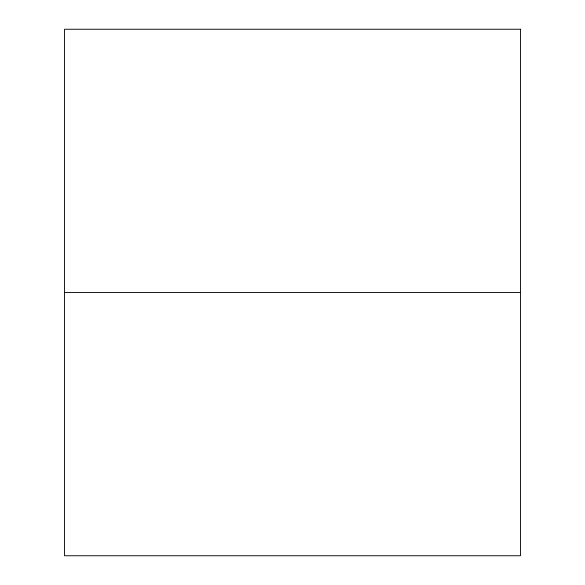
<?xml version="1.0" encoding="UTF-8"?>
<svg xmlns="http://www.w3.org/2000/svg" width="585" height="585" viewBox="0 0 585 585"><rect width="100%" height="100%" fill="white"/><g stroke="black" fill="none" stroke-linecap="round" stroke-linejoin="round"><path stroke-width="0.88" d="M64.518 292.5L520.482 292.5M520.482 29.25L64.518 29.25L64.518 555.75L520.482 555.75L520.482 29.25"/></g></svg>
